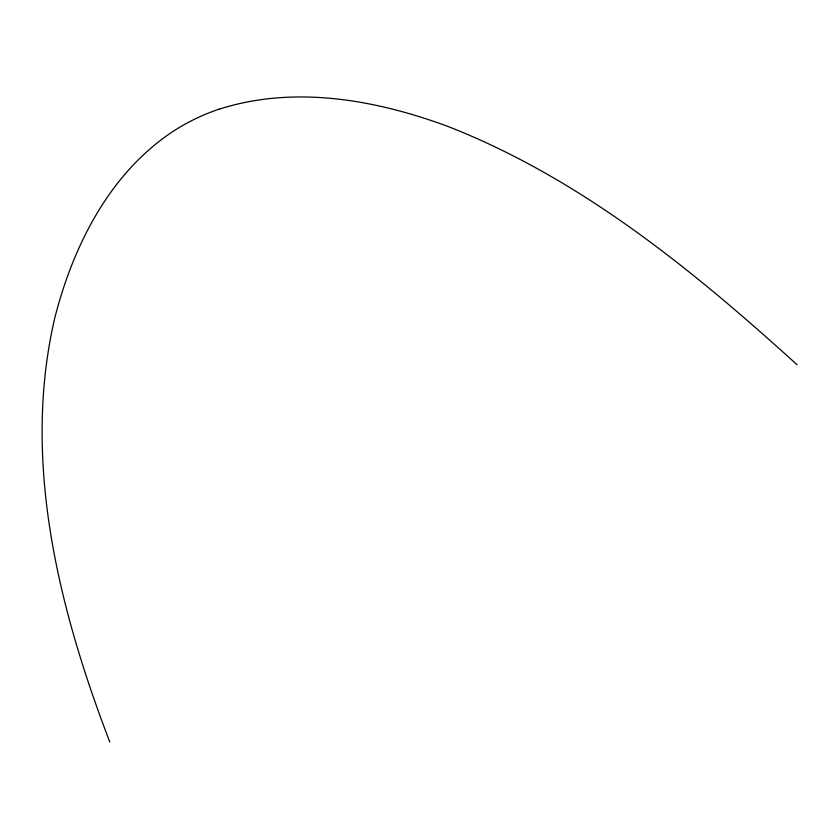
<?xml version="1.0" encoding="UTF-8"?>
<svg xmlns="http://www.w3.org/2000/svg" width="839" height="839" viewBox="0 0 839 839"><rect width="100%" height="100%" fill="white"/><g stroke="black" fill="none" stroke-linecap="round" stroke-linejoin="round"><path stroke-width="1.26" d="M219.168 109.206C294.458 84.98 376.302 99.789 448.739 126.752C580.966 178.738 692.857 270.2 797.05 364.703M109.783 741.991C58.583 608.401 21.489 460.37 54.829 317.782C73.129 246.068 109.175 174.072 172.247 131.922A193.631 176.526 -5.2 0 1 219.147 109.133"/></g></svg>
